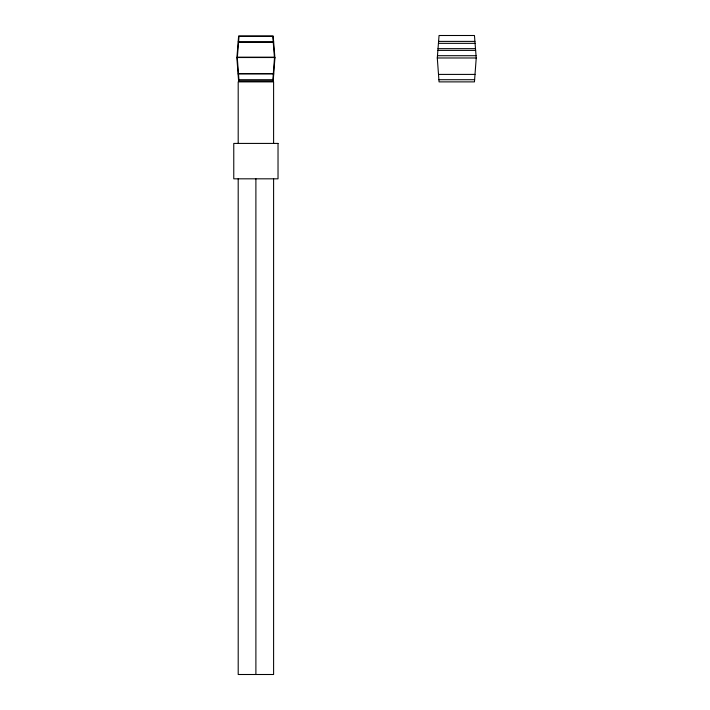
<?xml version="1.0" encoding="UTF-8"?>
<svg xmlns="http://www.w3.org/2000/svg" width="710" height="710" viewBox="0 0 710 710"><rect width="100%" height="100%" fill="white"/><g stroke="black" fill="none" stroke-linecap="round" stroke-linejoin="round"><path stroke-width="1.06" d="M476.233 57.98L474.457 81.881L439.055 81.881L437.289 57.98L439.055 35.5L474.457 35.5L476.233 57.98L437.289 57.98M438.594 41.393L474.928 41.393M238.152 41.854L273.643 41.854M238.551 42.263L273.243 42.263M438.434 43.346L475.079 43.346M438.017 48.653L475.496 48.653M437.884 50.392L475.638 50.392M437.466 55.699L476.055 55.699M237.38 57.173L274.415 57.173M236.918 57.528L274.877 57.528M238.462 73.529L273.332 73.529M238.072 73.946L273.723 73.946M438.505 74.408L475.017 74.408M238.498 79.706L273.297 79.706M438.895 79.706L474.626 79.706M273.598 143.42L273.598 81.881L238.196 81.881L238.196 143.42M273.598 178.822L273.598 674.5L238.205 674.5L238.196 178.822M255.893 178.822L255.893 674.5M274.486 57.98L272.782 80.993L239.013 80.993L237.309 57.98L239.013 36.387L272.782 36.387L274.486 57.98M274.912 57.98L273.173 81.419L238.622 81.419L236.883 57.98L238.622 35.962L273.173 35.962L274.912 57.98M278.027 143.42L233.767 143.42L233.767 178.822L278.027 178.822L278.027 143.42"/></g></svg>
